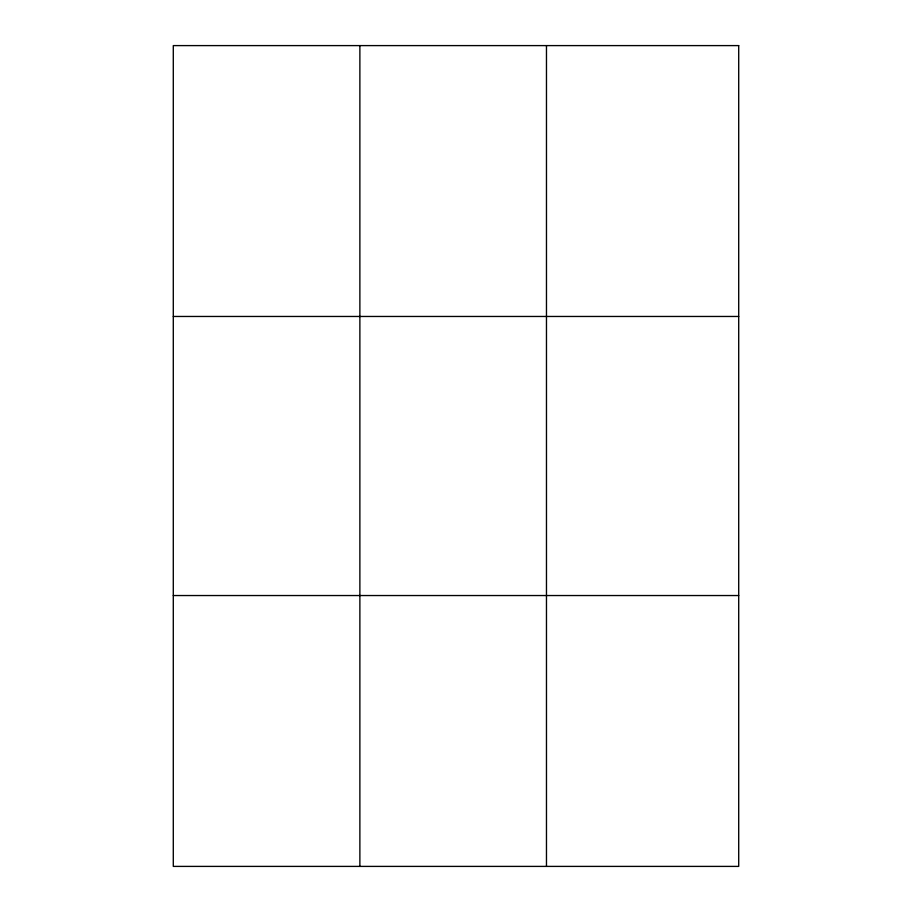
<?xml version="1.0" encoding="UTF-8"?>
<svg xmlns="http://www.w3.org/2000/svg" width="912" height="912" viewBox="0 0 912 912"><rect width="100%" height="100%" fill="white"/><g stroke="black" fill="none" stroke-linecap="round" stroke-linejoin="round"><path stroke-width="1.37" d="M359.875 45.6L359.875 866.4M546.47 45.6L546.47 866.4M173.291 316.464L738.709 316.464M173.291 595.536L738.709 595.536M738.709 45.6L738.709 866.4L173.291 866.4L173.291 45.6L738.709 45.6"/></g></svg>
